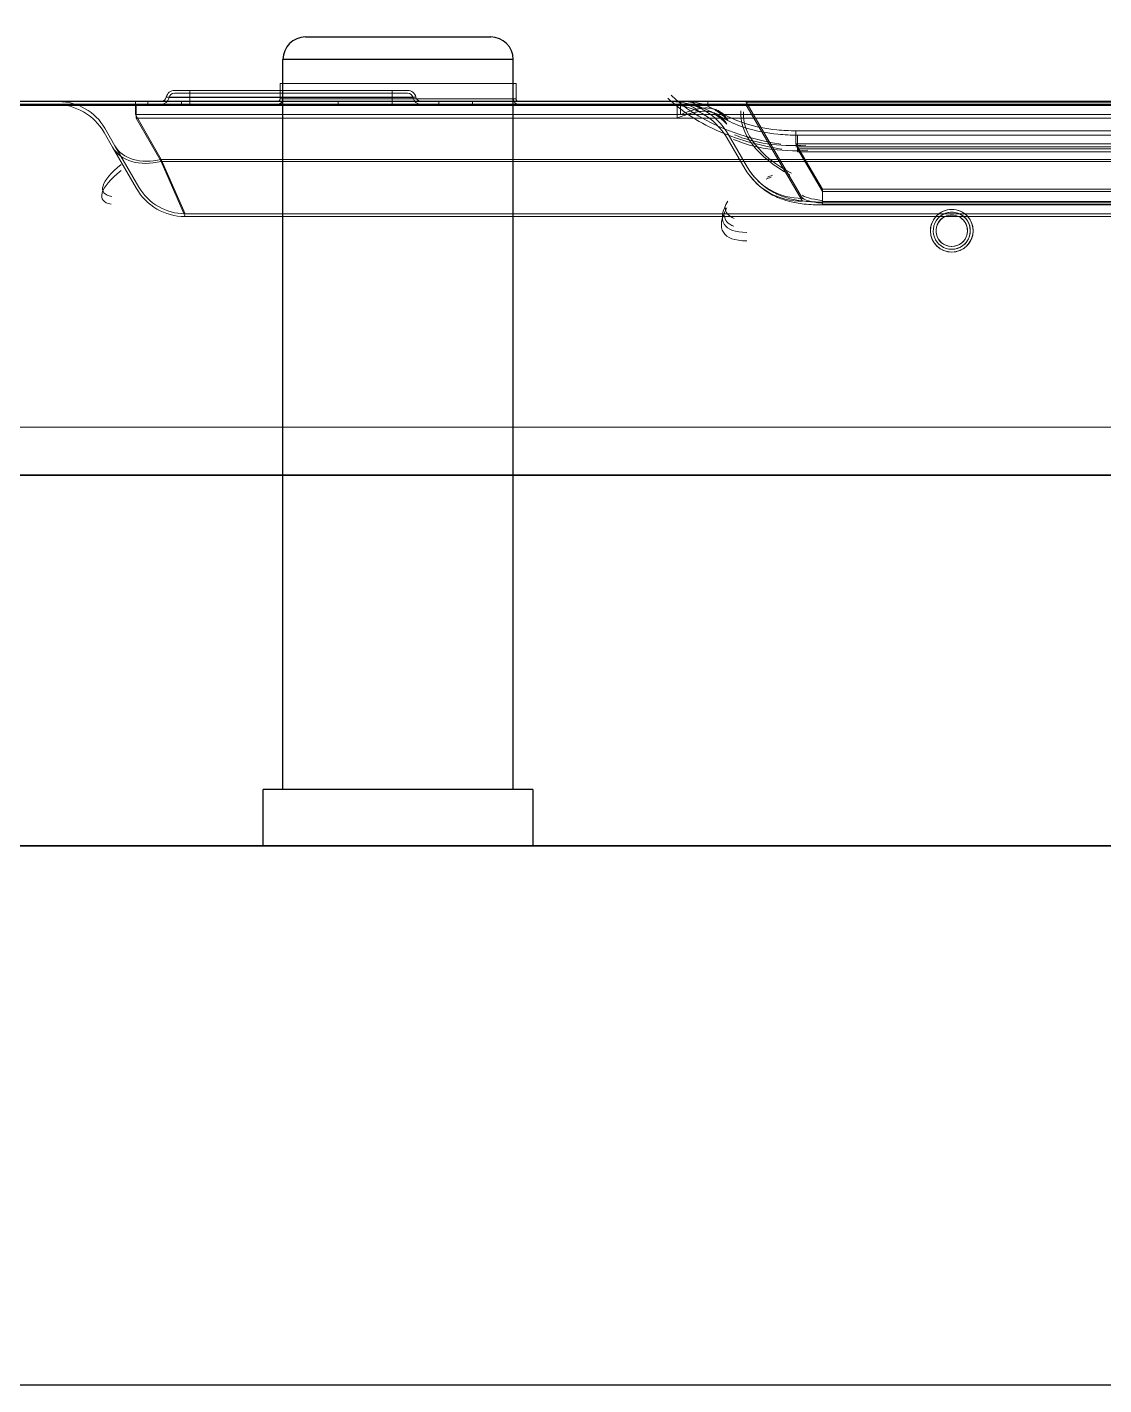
# Model space of a CAD drawing. Header units: millimetres. Extents: x 7017 to 8664, y 4331 to 5546.
# Drawn here: x 7700.7 to 7796.6, y 4502.4 to 4623.3 of the extents above; entities that cross this region are included whole.
import ezdxf

# ---------------------------------------------------------------- set-up
doc = ezdxf.new("R2010")
doc.units = ezdxf.units.MM
doc.linetypes.add('DASHED', pattern=[0])
doc.layers.add('01', color=7, linetype='Continuous', lineweight=25)
for name, color, linetype in [('LB', 9, 'Continuous'), ('LP', 8, 'Continuous'), ('MATER', 5, 'Continuous'), ('PS', 13, 'Continuous'), ('PS2', 7, 'Continuous')]:
    doc.layers.add(name, color=color, linetype=linetype)

msp = doc.modelspace()

# ---------------------------------------------------------------- linework, layer by layer
at = {"layer": '01'}
for p, q in [((7725.51, 4622.436), (7742.01, 4622.436)), ((7723.51, 4555.436), (7723.51, 4620.436)), ((7744.01, 4620.436), (7723.51, 4620.436)), ((7744.01, 4555.436), (7744.01, 4620.436)), ((7721.76, 4550.436), (7721.76, 4555.436)), ((7745.76, 4555.436), (7721.76, 4555.436)), ((7745.76, 4555.436), (7745.76, 4550.436)), ((7745.76, 4550.436), (7721.76, 4550.436))]:
    msp.add_line(p, q, dxfattribs=at)
for centre, start, end in [((7725.51, 4620.436), 90, 180), ((7742.01, 4620.436), 0, 90)]:
    msp.add_arc(centre, 2, start, end, dxfattribs=at)
at = {"layer": 'LB'}
msp.add_lwpolyline([(7238.76, 4583.436), (7238.76, 4550.436), (8088.76, 4550.436), (8088.76, 4583.436)], close=True, dxfattribs=at)
at = {"layer": 'LP'}
msp.add_lwpolyline([(7138.76, 4550.436), (7138.76, 4502.436), (8188.76, 4502.436), (8188.76, 4550.436)], close=True, dxfattribs=at)
at = {"layer": 'MATER', "color": 30, "linetype": 'Continuous', "lineweight": 13}
for p, q in [((7713.858, 4617.686), (7715.229, 4617.686)), ((7715.229, 4617.686), (7733.229, 4617.686)), ((7734.601, 4617.686), (7733.229, 4617.686)), ((8014.281, 4616.686), (7313.281, 4616.686)), ((8014.281, 4616.436), (7313.281, 4616.436)), ((7708.337, 4612.628), (7707.582, 4613.936)), ((7710.461, 4608.949), (7708.337, 4612.628)), ((7764.663, 4610.682), (7763.064, 4613.416)), ((7771.542, 4607.485), (7771.542, 4607.542)), ((7771.542, 4607.485), (7854.933, 4607.485)), ((7910.657, 4606.449), (7714.792, 4606.449)), ((7714.792, 4606.449), (7910.657, 4606.449))]:
    msp.add_line(p, q, dxfattribs=at)
at = {"layer": 'MATER', "color": 30, "linetype": 'DASHED', "lineweight": 13}
for p, q in [((7715.229, 4617.436), (7713.859, 4617.436)), ((7733.229, 4617.436), (7715.229, 4617.436)), ((7734.6, 4617.436), (7733.229, 4617.436)), ((7711.486, 4616.686), (7711.486, 4616.436)), ((7714.486, 4616.686), (7714.486, 4616.436)), ((7723.436, 4616.686), (7723.436, 4616.436)), ((7728.436, 4616.686), (7728.436, 4616.436)), ((7737.386, 4616.686), (7737.386, 4616.436)), ((7740.386, 4616.686), (7740.386, 4616.436)), ((7761.343, 4616.686), (7761.343, 4616.436)), ((7707.654, 4614.311), (7708.554, 4612.753)), ((7857.293, 4614.087), (7769.181, 4614.087)), ((7710.461, 4608.949), (7708.337, 4612.628)), ((7708.554, 4612.753), (7710.678, 4609.074)), ((7710.678, 4609.074), (7708.554, 4612.753)), ((7764.879, 4610.808), (7763.135, 4613.79)), ((7857.151, 4613.694), (7769.324, 4613.694)), ((7771.542, 4607.735), (7771.542, 4607.79)), ((7714.792, 4606.699), (7910.657, 4606.699)), ((7771.542, 4607.735), (7854.933, 4607.735))]:
    msp.add_line(p, q, dxfattribs=at)
at = {"layer": 'MATER', "color": 155, "linetype": 'Continuous', "lineweight": 13}
for p, q in [((7715.229, 4617.686), (7715.229, 4617.086)), ((7733.229, 4617.686), (7733.229, 4617.086)), ((7704.242, 4616.336), (7417.308, 4616.336)), ((7710.442, 4616.436), (7710.442, 4615.21)), ((7715.229, 4617.086), (7713.123, 4617.086)), ((7715.229, 4617.086), (7715.229, 4616.686)), ((7733.229, 4617.086), (7715.229, 4617.086)), ((7733.229, 4617.086), (7733.229, 4616.686)), ((7735.335, 4617.086), (7733.229, 4617.086)), ((7744.26, 4616.936), (7735.393, 4616.936)), ((7758.605, 4615.21), (7758.605, 4616.383)), ((7764.75, 4616.436), (7764.75, 4616.377)), ((7861.725, 4616.377), (7764.75, 4616.377)), ((7764.75, 4616.377), (7769.756, 4607.818)), ((7758.605, 4615.21), (7710.442, 4615.21)), ((7710.442, 4615.21), (7712.667, 4611.355)), ((7707.654, 4614.311), (7708.554, 4612.753)), ((7712.667, 4611.355), (7714.792, 4606.449)), ((7712.667, 4611.355), (7764.272, 4611.355)), ((7854.933, 4607.542), (7771.542, 4607.542))]:
    msp.add_line(p, q, dxfattribs=at)
at = {"layer": 'MATER', "color": 155, "linetype": 'DASHED', "lineweight": 13}
for p, q in [((7715.229, 4617.686), (7715.229, 4617.086)), ((7715.229, 4617.036), (7715.229, 4617.436)), ((7715.229, 4617.436), (7715.229, 4617.036)), ((7733.229, 4617.086), (7733.229, 4617.686)), ((7733.229, 4617.036), (7733.229, 4617.436)), ((7733.229, 4617.436), (7733.229, 4617.036)), ((7912.306, 4616.686), (7309.66, 4616.686)), ((7912.306, 4616.436), (7309.66, 4616.436)), ((7309.66, 4616.336), (7912.306, 4616.336)), ((7912.306, 4616.336), (7704.242, 4616.336)), ((7915.077, 4616.686), (7710.371, 4616.686)), ((7710.371, 4616.686), (7758.889, 4616.686)), ((7710.371, 4615.521), (7710.371, 4616.686)), ((7710.371, 4616.686), (7710.371, 4615.521)), ((7915.006, 4616.436), (7710.442, 4616.436)), ((7710.442, 4616.436), (7758.605, 4616.436)), ((7710.442, 4616.436), (7710.442, 4615.21)), ((7713.123, 4617.086), (7715.229, 4617.086)), ((7715.229, 4617.036), (7713.369, 4617.036)), ((7713.369, 4617.036), (7715.229, 4617.036)), ((7715.229, 4616.686), (7715.229, 4617.086)), ((7715.229, 4617.086), (7733.229, 4617.086)), ((7733.229, 4617.036), (7715.229, 4617.036)), ((7715.229, 4616.436), (7715.229, 4617.036)), ((7715.229, 4617.036), (7715.229, 4616.436)), ((7715.229, 4617.036), (7733.229, 4617.036)), ((7744.26, 4616.936), (7723.26, 4616.936)), ((7744.01, 4616.936), (7723.51, 4616.936)), ((7735.335, 4617.086), (7733.229, 4617.086)), ((7733.229, 4616.686), (7733.229, 4617.086)), ((7733.229, 4616.436), (7733.229, 4617.036)), ((7735.09, 4617.036), (7733.229, 4617.036)), ((7735.09, 4617.036), (7733.229, 4617.036)), ((7733.229, 4617.036), (7733.229, 4616.436)), ((7735.393, 4616.936), (7733.76, 4616.936)), ((7758.605, 4616.383), (7758.605, 4616.436)), ((7758.889, 4616.686), (7758.889, 4615.521)), ((7764.747, 4616.686), (7861.728, 4616.686)), ((7764.747, 4616.686), (7764.747, 4616.629)), ((7764.747, 4616.629), (7861.728, 4616.629)), ((7764.747, 4616.629), (7769.756, 4608.066)), ((7764.75, 4616.436), (7861.725, 4616.436)), ((7915.077, 4615.521), (7710.371, 4615.521)), ((7710.371, 4615.521), (7712.667, 4611.543)), ((7710.371, 4615.521), (7758.889, 4615.521)), ((7712.667, 4611.543), (7710.371, 4615.521)), ((7710.442, 4615.21), (7915.006, 4615.21)), ((7712.667, 4611.355), (7710.442, 4615.21)), ((7708.337, 4612.628), (7707.582, 4613.936)), ((7708.554, 4612.753), (7707.654, 4614.311)), ((7769.181, 4614.087), (7769.181, 4612.909)), ((7764.663, 4610.682), (7763.064, 4613.416)), ((7764.879, 4610.808), (7763.135, 4613.79)), ((7764.879, 4610.808), (7763.135, 4613.79)), ((7769.181, 4612.909), (7771.542, 4608.873)), ((7857.293, 4612.909), (7769.181, 4612.909)), ((7769.181, 4612.652), (7857.293, 4612.652)), ((7769.324, 4613.694), (7769.324, 4612.198)), ((7712.667, 4611.543), (7912.781, 4611.543)), ((7714.792, 4606.699), (7712.667, 4611.543)), ((7912.781, 4611.543), (7712.667, 4611.543)), ((7712.667, 4611.543), (7714.792, 4606.699)), ((7769.324, 4612.466), (7771.542, 4608.673)), ((7769.324, 4612.466), (7857.151, 4612.466)), ((7857.151, 4612.198), (7769.324, 4612.198)), ((7714.792, 4606.449), (7712.667, 4611.355)), ((7912.781, 4611.355), (7712.667, 4611.355)), ((7764.272, 4611.355), (7862.202, 4611.355)), ((7771.542, 4608.873), (7854.933, 4608.873)), ((7771.542, 4607.79), (7771.542, 4608.873)), ((7771.542, 4607.79), (7771.542, 4608.673)), ((7771.542, 4608.673), (7854.933, 4608.673)), ((7854.933, 4607.79), (7771.542, 4607.79)), ((7771.542, 4607.542), (7771.542, 4607.735))]:
    msp.add_line(p, q, dxfattribs=at)
at = {"layer": 'MATER', "color": 92, "linetype": 'Continuous', "lineweight": 13}
for p, q in [((7723.26, 4618.286), (7723.26, 4617.686)), ((7744.26, 4618.286), (7723.26, 4618.286)), ((7744.26, 4616.936), (7744.26, 4618.286)), ((7900.556, 4587.686), (7296.66, 4587.686))]:
    msp.add_line(p, q, dxfattribs=at)
at = {"layer": 'MATER', "color": 92, "linetype": 'DASHED', "lineweight": 13}
for p, q in [((7723.26, 4617.686), (7723.26, 4616.936)), ((7723.51, 4618.286), (7723.51, 4616.936)), ((7744.01, 4616.936), (7744.01, 4618.286))]:
    msp.add_line(p, q, dxfattribs=at)
at = {"layer": 'MATER', "color": 155, "linetype": 'DASHED', "lineweight": 13}
msp.add_circle((7783.05, 4605.186), 1.9, dxfattribs=at)
at = {"layer": 'MATER', "color": 30, "linetype": 'Continuous', "lineweight": 13}
for centre, radius, start, end in [((7713.858, 4616.936), 0.75, 90, 168.46304), ((7734.601, 4616.936), 0.75, 11.53696, 90), ((7703.252, 4611.436), 5, 30, 90), ((7712.634, 4617.186), 0.5, 270, 348.46304), ((7735.825, 4617.186), 0.5, 191.53696, 270), ((7757.799, 4610.336), 6.1, 30.32563, 90), ((7714.792, 4611.449), 5, 210, 270), ((7714.792, 4611.449), 5, 210, 270)]:
    msp.add_arc(centre, radius, start, end, dxfattribs=at)
at = {"layer": 'MATER', "color": 30, "linetype": 'DASHED', "lineweight": 13}
for centre, radius, start, end in [((7713.859, 4616.936), 0.5, 90, 168.46304), ((7734.6, 4616.936), 0.5, 11.53696, 90), ((7703.541, 4611.936), 4.75, 30, 90), ((7712.634, 4617.186), 0.75, 270, 348.46304), ((7735.825, 4617.186), 0.75, 191.53696, 270), ((7758.085, 4610.836), 5.85, 30.32563, 90), ((7714.792, 4611.449), 4.75, 210, 270)]:
    msp.add_arc(centre, radius, start, end, dxfattribs=at)
at = {"layer": 'MATER', "color": 92, "linetype": 'DASHED', "lineweight": 13}
for centre, radius, start, end in [((7723.01, 4616.936), 0.25, 270, 0), ((7723.01, 4616.936), 0.5, 270, 0), ((7744.51, 4616.936), 0.5, 180, 270), ((7783.05, 4605.186), 1.65, 90, 130.06687), ((7783.05, 4605.186), 1.4, 64.42878, 115.57688), ((7783.05, 4605.186), 1.65, 49.93313, 90)]:
    msp.add_arc(centre, radius, start, end, dxfattribs=at)
at = {"layer": 'MATER', "color": 92, "linetype": 'Continuous', "lineweight": 13}
for centre, radius, start, end in [((7744.51, 4616.936), 0.25, 180, 270), ((7783.05, 4605.186), 1.65, 130.0669, 49.93314), ((7783.05, 4605.186), 1.4, 115.57686, 0), ((7783.05, 4605.186), 1.4, 0, 64.42874)]:
    msp.add_arc(centre, radius, start, end, dxfattribs=at)
at = {"layer": 'MATER', "color": 155, "linetype": 'DASHED', "lineweight": 13}
for radius, start, end in [(1.9, 90, 138.34687), (1.9, 41.65313, 90), (1.4, 115.57126, 270), (1.4, 270, 64.42874)]:
    msp.add_arc((7783.05, 4605.186), radius, start, end, dxfattribs=at)
at = {"layer": 'MATER', "color": 155, "linetype": 'Continuous', "lineweight": 13}
for radius, start, end in [(1.65, 270, 130.06125), (1.4, 64.42876, 115.57126), (1.9, 138.34687, 41.65313), (1.65, 130.06124, 270)]:
    msp.add_arc((7783.05, 4605.186), radius, start, end, dxfattribs=at)
for centre, major_axis, ratio, start_param, end_param in [((7770.397, 4621.822), (-15.235, 1.119), 0.6274748, 0.6408985, 1.0408792), ((7712.667, 4615.128), (-4.33, -2.5), 0.7057766, 0, 1.1838581), ((7714.799, 4611.436), (7.373, 3.422), 0.2670377, 2.3208458, 3.5047039), ((7769.756, 4613.661), (-5.093, -2.979), 0.9870028, 0, 1.0471976), ((7775.307, 4608.826), (-9.215, 0.526), 0.1666864, 5.936923, 5.9841531), ((7775.182, 4609.039), (-8.936, 0.51), 0.1666864, 5.9872417, 5.9922829), ((7772.369, 4608.005), (-2.625, 0.15), 0.1666864, 0.0849337, 1.240673), ((7771.701, 4610.336), (8.992, 5.278), 0.3267135, 2.6223033, 3.6695008)]:
    msp.add_ellipse(centre, major_axis=major_axis, ratio=ratio, start_param=start_param, end_param=end_param, dxfattribs=at)
at = {"layer": 'MATER', "color": 155, "linetype": 'DASHED', "lineweight": 13}
for centre, major_axis, ratio, start_param, end_param in [((7770.217, 4621.941), (-14.704, 1.08), 0.6274748, 0.6465487, 1.4542807), ((7759.1, 4611.436), (0, 5), 0.581988, 5.7696676, 6.2831853), ((7759.391, 4611.936), (0, -4.75), 0.5889058, 2.6320601, 3.1415927), ((7772.369, 4613.848), (-7.956, 2.613), 0.5806304, 0.1242853, 1.2800246), ((7772.369, 4613.848), (-7.732, 2.501), 0.575021, 0.1257321, 1.2814715), ((7770.397, 4621.822), (-15.235, 1.119), 0.6274748, 1.0408792, 1.4542807), ((7712.667, 4615.128), (4.33, 2.5), 0.7057766, 3.1415927, 4.3254507), ((7712.667, 4615.128), (4.114, 2.375), 0.7057766, 3.1415927, 4.3254507), ((7712.667, 4615.128), (-4.114, -2.375), 0.7057766, 0, 1.1838581), ((7770.397, 4617.219), (9.509, 0.91), 0.5070854, 3.8737832, 4.647843), ((7770.217, 4617.526), (9.213, 0.868), 0.5083469, 3.8809122, 4.6476393), ((7714.799, 4611.436), (7.373, 3.422), 0.2670377, 2.3208458, 3.5047039), ((7714.51, 4611.936), (7.004, 3.251), 0.2670377, 2.3208458, 3.5047039), ((7714.51, 4611.936), (7.004, 3.251), 0.2670377, 2.3208458, 3.5047039), ((7769.756, 4613.661), (-4.877, -2.853), 0.9870028, 0, 1.0471976), ((7775.182, 4609.039), (-8.936, 0.51), 0.1666864, 5.8562601, 5.9872417), ((7775.307, 4608.826), (-9.215, 0.526), 0.1666864, 5.8513904, 5.936923), ((7771.408, 4610.836), (8.615, 5.064), 0.3267022, 2.6229174, 3.670115), ((7772.369, 4608.253), (-2.625, 0.15), 0.1666864, 0.0849337, 1.240673), ((7774.131, 4610.836), (11.176, 3.911), 0.2514813, 3.0400226, 3.4290349), ((7774.423, 4610.336), (11.548, 4.088), 0.2526348, 3.0505818, 3.4322614)]:
    msp.add_ellipse(centre, major_axis=major_axis, ratio=ratio, start_param=start_param, end_param=end_param, dxfattribs=at)
for points, knots in [([(7759.1, 4616.436), (7759.284, 4616.436), (7759.465, 4616.426), (7759.824, 4616.388), (7760.18, 4616.33), (7760.529, 4616.235), (7760.789, 4616.15), (7760.875, 4616.119), (7761.004, 4616.069), (7761.047, 4616.052), (7761.132, 4616.016), (7761.174, 4615.998), (7761.385, 4615.903), (7761.549, 4615.819), (7761.867, 4615.634), (7762.022, 4615.533), (7762.323, 4615.315), (7762.469, 4615.198), (7762.681, 4615.009), (7762.75, 4614.944), (7762.852, 4614.844), (7762.902, 4614.793), (7762.952, 4614.742), (7762.985, 4614.707), (7763.001, 4614.689), (7763.017, 4614.672)], [0, 0, 0, 0, 0.125, 0.125, 0.25, 0.375, 0.375, 0.4375, 0.4375, 0.46875, 0.46875, 0.5, 0.5, 0.625, 0.625, 0.75, 0.75, 0.875, 0.875, 0.9375, 0.9375, 0.96875, 0.984375, 0.984375, 1, 1, 1, 1]), ([(7763.112, 4615.012), (7763.097, 4615.028), (7763.082, 4615.045), (7763.05, 4615.078), (7763.003, 4615.127), (7762.955, 4615.175), (7762.858, 4615.271), (7762.792, 4615.332), (7762.59, 4615.511), (7762.452, 4615.622), (7762.166, 4615.829), (7762.018, 4615.925), (7761.716, 4616.1), (7761.56, 4616.18), (7761.36, 4616.27), (7761.32, 4616.288), (7761.239, 4616.322), (7761.198, 4616.338), (7761.076, 4616.385), (7760.994, 4616.415), (7760.748, 4616.496), (7760.416, 4616.586), (7760.078, 4616.64), (7759.737, 4616.677), (7759.565, 4616.686), (7759.391, 4616.686)], [0, 0, 0, 0, 0.015625, 0.015625, 0.03125, 0.0625, 0.0625, 0.125, 0.125, 0.25, 0.25, 0.375, 0.375, 0.5, 0.5, 0.53125, 0.53125, 0.5625, 0.5625, 0.625, 0.625, 0.75, 0.875, 0.875, 1, 1, 1, 1]), ([(7758.889, 4615.521), (7759.059, 4615.593), (7759.225, 4615.658), (7759.551, 4615.778), (7759.711, 4615.832), (7759.947, 4615.904), (7760.024, 4615.926), (7760.177, 4615.967), (7760.252, 4615.985), (7760.474, 4616.036), (7760.617, 4616.063), (7760.756, 4616.083)], [0, 0, 0, 0, 0.25, 0.25, 0.5, 0.5, 0.625, 0.625, 0.75, 0.75, 1, 1, 1, 1]), ([(7763.017, 4614.672), (7763.01, 4614.685), (7763.002, 4614.699), (7762.987, 4614.726), (7762.964, 4614.766), (7762.939, 4614.805), (7762.89, 4614.882), (7762.855, 4614.931), (7762.746, 4615.074), (7762.668, 4615.161), (7762.5, 4615.319), (7762.411, 4615.39), (7762.22, 4615.517), (7762.119, 4615.573), (7761.986, 4615.633), (7761.959, 4615.645), (7761.904, 4615.667), (7761.876, 4615.677), (7761.792, 4615.707), (7761.735, 4615.725), (7761.562, 4615.771), (7761.322, 4615.816), (7761.067, 4615.828), (7760.804, 4615.822), (7760.669, 4615.811), (7760.53, 4615.791)], [0, 0, 0, 0, 0.015625, 0.015625, 0.03125, 0.0625, 0.0625, 0.125, 0.125, 0.25, 0.25, 0.375, 0.375, 0.5, 0.5, 0.53125, 0.53125, 0.5625, 0.5625, 0.625, 0.625, 0.75, 0.875, 0.875, 1, 1, 1, 1]), ([(7760.756, 4616.083), (7760.888, 4616.101), (7761.016, 4616.112), (7761.265, 4616.116), (7761.506, 4616.105), (7761.733, 4616.061), (7761.897, 4616.017), (7761.951, 4616), (7762.031, 4615.971), (7762.057, 4615.961), (7762.109, 4615.94), (7762.134, 4615.929), (7762.259, 4615.873), (7762.353, 4615.821), (7762.441, 4615.762)], [0, 0, 0, 0, 0.2008486, 0.2008486, 0.4016972, 0.6025459, 0.6025459, 0.7029702, 0.7029702, 0.7531823, 0.7531823, 0.8033945, 0.8033945, 1, 1, 1, 1]), ([(7762.215, 4615.517), (7762.347, 4615.408), (7762.474, 4615.292), (7762.67, 4615.091), (7762.742, 4615.011), (7762.883, 4614.846), (7762.952, 4614.759), (7763.017, 4614.672)], [0, 0, 0, 0, 0.4482975, 0.4482975, 0.7241488, 0.7241488, 1, 1, 1, 1]), ([(7762.33, 4615.831), (7762.462, 4615.724), (7762.588, 4615.609), (7762.78, 4615.412), (7762.849, 4615.336), (7762.984, 4615.178), (7763.05, 4615.095), (7763.112, 4615.012)], [0, 0, 0, 0, 0.4582867, 0.4582867, 0.7291434, 0.7291434, 1, 1, 1, 1])]:
    msp.add_open_spline(points, degree=3, knots=knots, dxfattribs=at)
for points in [[(7759.325, 4616.421), (7759.351, 4616.423), (7759.377, 4616.425), (7759.403, 4616.427)], [(7759.608, 4616.672), (7759.633, 4616.674), (7759.657, 4616.676), (7759.682, 4616.677)]]:
    msp.add_open_spline(points, degree=3, dxfattribs=at)
at = {"layer": 'MATER', "color": 155, "linetype": 'Continuous', "lineweight": 13}
msp.add_open_spline([(7760.53, 4615.791), (7760.386, 4615.771), (7760.238, 4615.743), (7760.009, 4615.69), (7759.931, 4615.67), (7759.813, 4615.639), (7759.773, 4615.628), (7759.694, 4615.605), (7759.653, 4615.593), (7759.451, 4615.531), (7759.286, 4615.475), (7758.95, 4615.352), (7758.78, 4615.284), (7758.605, 4615.21)], degree=3, knots=[0, 0, 0, 0, 0.25, 0.25, 0.375, 0.375, 0.4375, 0.4375, 0.5, 0.5, 0.75, 0.75, 1, 1, 1, 1], dxfattribs=at)
at = {"layer": 'MATER', "color": 30, "linetype": 'DASHED', "lineweight": 13}
for points, knots in [([(7769.324, 4613.694), (7768.73, 4613.694), (7767.168, 4613.771), (7764.829, 4614.221), (7763.056, 4614.975), (7762.364, 4615.41), (7762.157, 4615.565)], [0, 0, 0, 0, 0.2038882, 0.551567, 0.8474731, 1, 1, 1, 1]), ([(7769.181, 4614.087), (7768.596, 4614.087), (7767.076, 4614.163), (7764.804, 4614.605), (7763.116, 4615.328), (7762.457, 4615.742), (7762.268, 4615.882)], [0, 0, 0, 0, 0.2087013, 0.5587676, 0.8569593, 1, 1, 1, 1]), ([(7762.441, 4615.762), (7762.443, 4615.76), (7762.445, 4615.759), (7762.537, 4615.697), (7762.622, 4615.629), (7762.781, 4615.478), (7762.855, 4615.395), (7762.958, 4615.259), (7762.991, 4615.212), (7763.039, 4615.139), (7763.062, 4615.102), (7763.084, 4615.063), (7763.098, 4615.038), (7763.106, 4615.025), (7763.112, 4615.012)], [0, 0, 0, 0, 0.0069923, 0.0069923, 0.3379949, 0.3379949, 0.6689974, 0.6689974, 0.8344987, 0.8344987, 0.9172494, 0.9586247, 0.9586247, 1, 1, 1, 1]), ([(7764.879, 4610.808), (7765.265, 4610.173), (7766.004, 4609.314), (7767.332, 4608.477), (7768.524, 4608.036), (7769.788, 4607.8), (7770.85, 4607.739), (7771.466, 4607.735), (7771.542, 4607.735)], [0, 0, 0, 0, 0.2684741, 0.4322806, 0.5931821, 0.7681912, 0.9717316, 1, 1, 1, 1])]:
    msp.add_open_spline(points, degree=3, knots=knots, dxfattribs=at)
at = {"layer": 'MATER', "color": 30, "linetype": 'Continuous', "lineweight": 13}
msp.add_open_spline([(7764.663, 4610.682), (7765.066, 4610.019), (7765.837, 4609.123), (7767.221, 4608.252), (7768.459, 4607.794), (7769.769, 4607.549), (7770.853, 4607.488), (7771.477, 4607.485), (7771.542, 4607.485)], degree=3, knots=[0, 0, 0, 0, 0.2715113, 0.4366634, 0.5984234, 0.7727778, 0.9762576, 1, 1, 1, 1], dxfattribs=at)
at = {"layer": 'PS'}
msp.add_lwpolyline([(7308.66, 4649.686), (8018.86, 4649.686), (8018.86, 4616.686), (7308.66, 4616.686)], close=True, dxfattribs=at)
at = {"layer": 'PS2', "linetype": 'Continuous'}
msp.add_lwpolyline([(7308.51, 4616.436), (7308.51, 4583.436), (8019.01, 4583.436), (8019.01, 4616.436)], close=True, dxfattribs=at)

doc.saveas('drawing.dxf')
